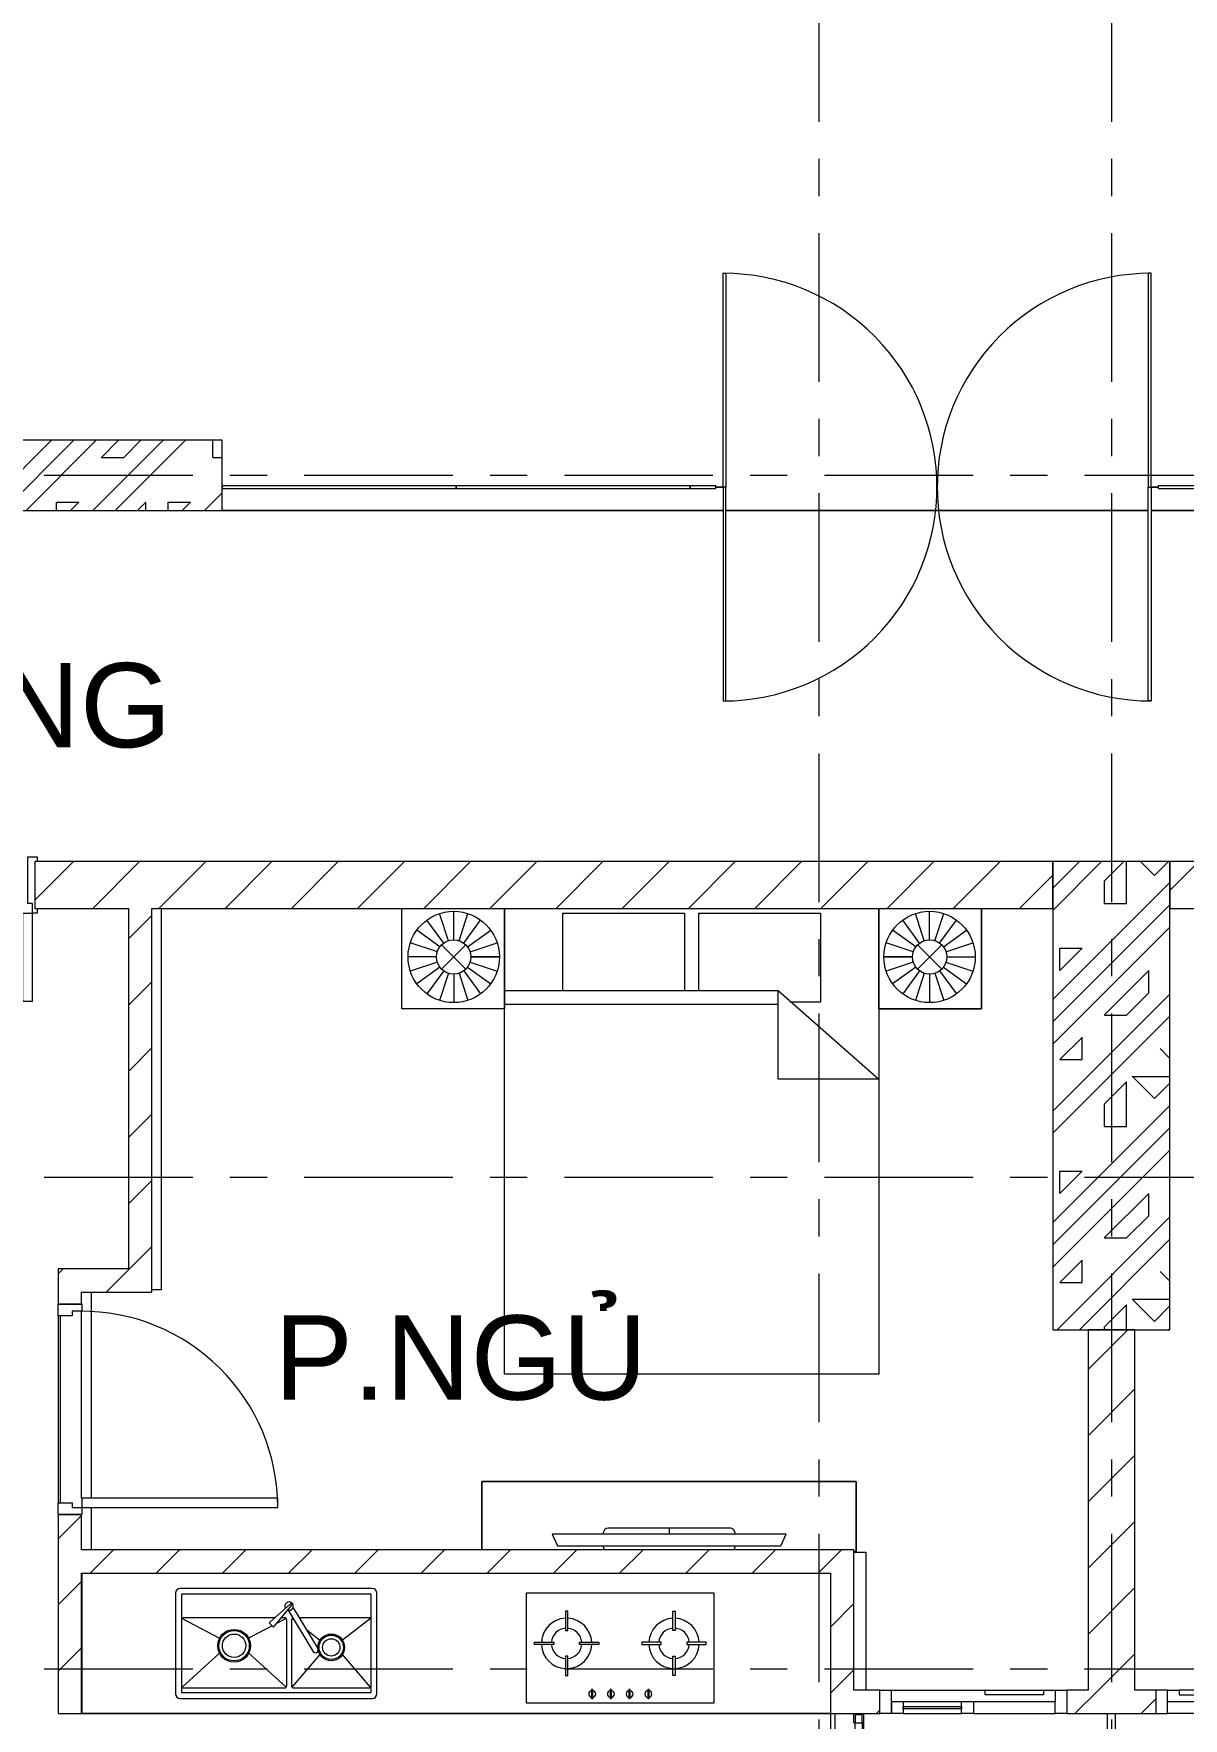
# Model space of a CAD drawing. Header units: millimetres. Extents: x -20144 to 104140, y -11426 to 48263.
# Drawn here: x 20096 to 25008, y 6140 to 13337 of the extents above; entities that cross this region are included whole.
import ezdxf

# ---------------------------------------------------------------- set-up
doc = ezdxf.new("R2010")
doc.units = ezdxf.units.MM
doc.linetypes.add('Grid Line', pattern=[22.225, 12.7, -3.175, 3.175, -3.175])
for name, color, linetype, lineweight in [('CHU', 181, 'Continuous', 5), ('CUA', 31, 'Continuous', 9), ('HATCH-TUONG', 152, 'Continuous', 9), ('KINH', 152, 'Continuous', 5), ('NET CAT', 3, 'Continuous', 5), ('NET-CAT', 3, 'Continuous', 9), ('NET-THAY', 2, 'Continuous', 15), ('THIET BI', 44, 'Continuous', 5), ('TRUC', 225, 'Continuous', 5)]:
    doc.layers.add(name, color=color, linetype=linetype, lineweight=lineweight)
doc.styles.add('Arial_2', font='arial_1.ttf', dxfattribs={"height": 360})
pattern_1 = [(45, (95.25, 0), (-476.246, 476.246), []), (45, (190.5, 0), (-476.246, 476.246), []), (45, (0, 0), (-476.246, 476.246), []), (45, (476.25, 0), (-476.246, 476.246), []), (45, (571.5, 0), (-476.246, 476.246), []), (0, (381, 95.25), (0, 952.5), [95.25, -857.25]), (0, (476.25, 190.5), (0, 952.5), [95.25, -857.25]), (45, (381, 95.25), (0, 952.491), [134.683, -1212.342]), (45, (476.25, 95.25), (0, 952.491), [134.683, -1212.342]), (0, (381, 95.25), (0, 952.5), [95.25, -857.25]), (90, (-95.25, 95.25), (-952.5, 6e-14), [95.25, -857.25]), (90, (0, 95.25), (-952.5, 6e-14), [190.5, -762]), (45, (-95.25, 190.5), (0, 952.491), [134.683, -1212.342]), (90, (762, 381), (-952.5, 6e-14), [95.25, -857.25]), (0, (666.75, 381), (0, 952.5), [95.25, -857.25]), (45, (666.75, 381), (0, 952.491), [134.683, -1212.342]), (0, (857.25, 95.25), (0, 952.5), [95.25, -857.25]), (0, (857.25, 571.5), (0, 952.5), [95.25, -857.25]), (90, (1047.75, 666.75), (-952.5, 6e-14), [95.25, -857.25]), (45, (857.25, 571.5), (0, 952.491), [269.367, -1077.658]), (45, (952.5, 571.5), (0, 952.491), [134.683, -1212.342]), (45, (1143, 762), (0, 952.491), [134.683, -1212.342]), (0, (1143, 857.25), (0, 952.5), [95.25, -857.25]), (90, (1143, 762), (-952.5, 6e-14), [95.25, -857.25]), (0, (476.25, 762), (0, 952.5), [95.25, -857.25]), (0, (666.75, 857.25), (0, 952.5), [95.25, -857.25]), (90, (571.5, 762), (-952.5, 6e-14), [95.25, -857.25]), (90, (666.75, 762), (-952.5, 6e-14), [95.25, -857.25]), (45, (476.25, 762), (0, 952.491), [134.683, -1212.342]), (45, (666.75, 762), (0, 952.491), [134.683, -1212.342]), (135, (119, 214.8), (-952.491, 6e-14), [134.683, -1212.342]), (135, (238.1, 333.4), (-952.491, 6e-14), [134.683, -1212.342]), (135, (309.56, 404.8), (-952.491, 6e-14), [134.683, -1212.342]), (135, (333.4, 428.6), (-952.491, 6e-14), [134.683, -1212.342]), (135, (381, 476.25), (-952.491, 6e-14), [134.683, -1212.342]), (135, (404.8, 500.06), (-952.491, 6e-14), [134.683, -1212.342]), (135, (476.25, 571.5), (-952.491, 6e-14), [134.683, -1212.342]), (135, (523.9, 619.1), (-952.491, 6e-14), [134.683, -1212.342]), (45, (119, 214.8), (0, 952.491), [95.25, -1251.775]), (45, (238.1, 333.4), (0, 952.491), [67.36, -1279.665]), (45, (404.8, 500.06), (0, 952.491), [67.36, -1279.665]), (45, (309.56, 595.3), (0, 952.491), [67.36, -1279.665]), (45, (476.25, 571.5), (0, 952.491), [67.36, -1279.665]), (45, (381, 666.75), (0, 952.491), [67.36, -1279.665]), (0, (24.2, 309.5), (0, 952.5), [190.043, -762.457]), (0, (238.1, 523.9), (0, 952.5), [95.25, -857.25])]
pattern_2 = [(45, (0, 0), (-141.4214, 141.4214), [])]

# ---------------------------------------------------------------- blocks, each defined once
blk = doc.blocks.new('System Panel - Glazed-829545-MẶT BẰNG TẦNG 4')
at = {"layer": 'KINH', "lineweight": 9}
for p, q in [((500, 6), (-500, 6)), ((-500, 6), (-500, -6)), ((500, -6), (500, 6)), ((-500, -6), (500, -6))]:
    blk.add_line(p, q, dxfattribs=at)
blk = doc.blocks.new('System Panel - Glazed-972806-MẶT BẰNG TẦNG 4')
at = {"layer": 'KINH', "lineweight": 9}
for p, q in [((54.9, 6), (-54.9, 6)), ((-54.9, 6), (-54.9, -6)), ((54.9, -6), (54.9, 6)), ((-54.9, -6), (54.9, -6))]:
    blk.add_line(p, q, dxfattribs=at)
blk = doc.blocks.new('CUA KINH BAN LE SAN MO 2 HUONG - Type 1-972807-MẶT BẰNG TẦNG 4')
at = {"layer": 'CUA'}
for p, q in [((-914.1, 913.6), (-902.1, 913.6)), ((-914.1, 0), (-914.1, 913.6)), ((-902.1, 913.6), (-902.1, 0)), ((902.1, 913.6), (902.1, 0)), ((914.1, 913.6), (902.1, 913.6)), ((914.1, 0), (914.1, 913.6)), ((-902.1, 0), (-914.1, 0)), ((-914.1, 0), (-914.1, -913.6)), ((-902.1, 0), (-914.1, 0)), ((-902.1, -913.6), (-902.1, 0)), ((902.1, 0), (914.1, 0)), ((902.1, -913.6), (902.1, 0)), ((902.1, 0), (914.1, 0)), ((914.1, 0), (914.1, -913.6)), ((-914.1, -913.6), (-902.1, -913.6)), ((914.1, -913.6), (902.1, -913.6))]:
    blk.add_line(p, q, dxfattribs=at)
at = {"layer": 'CUA', "lineweight": 5}
for p, q in [((-915.1, 0.5), (-945.1, 0.5)), ((-945.1, 0.5), (-945.1, -0.5)), ((-915.1, -0.5), (-915.1, 0.5)), ((945.1, 0.5), (915.1, 0.5)), ((915.1, 0.5), (915.1, -0.5)), ((945.1, -0.5), (945.1, 0.5)), ((-945.1, -0.5), (-915.1, -0.5)), ((915.1, -0.5), (945.1, -0.5))]:
    blk.add_line(p, q, dxfattribs=at)
for centre, start, end in [((-914.1, 0), 359.5, 90), ((914.1, 0), 90, 180.5), ((-914.1, 0), 270, 0.5), ((914.1, 0), 179.5, 270)]:
    blk.add_arc(centre, 913.6, start, end, dxfattribs=at)
blk = doc.blocks.new('X-GIUONG1 - X-GIUONG-939448-MẶT BẰNG TẦNG 4')
at = {"layer": 'THIET BI'}
for p, q in [((-800, 2000), (800, 2000)), ((-800, 10), (-800, 2000)), ((-800, 10), (-800, 2000)), ((-800, 2000), (800, 2000)), ((800, 2000), (800, 10)), ((800, 2000), (800, 10)), ((-800, 740), (-370, 740)), ((-370, 360), (-800, 740)), ((-370, 740), (-370, 360)), ((-1239, 439), (-800, 439)), ((-1239, 10), (-1239, 439)), ((-1239, 439), (-1239, 10)), ((-800, 439), (-1239, 439)), ((-800, 439), (-800, 10)), ((-800, 10), (-800, 439)), ((800, 439), (1239, 439)), ((800, 10), (800, 439)), ((800, 439), (1239, 439)), ((800, 10), (800, 439)), ((1239, 439), (1239, 10)), ((1239, 439), (1239, 10)), ((-1059.6, 276.6), (-1131.2, 375.2)), ((-1039.2, 287), (-1076.9, 402.9)), ((-1016.6, 290.5), (-1016.6, 412.5)), ((-993.9, 287), (-956.3, 402.9)), ((-973.5, 276.6), (-901.9, 375.2)), ((-550, 410), (-420, 410)), ((-550, 30), (-550, 410)), ((-370, 420), (800, 420)), ((800, 360), (-370, 360)), ((-30, 360), (-30, 30)), ((30, 30), (30, 360)), ((550, 360), (550, 30)), ((973.5, 276.6), (901.9, 375.2)), ((993.9, 287), (956.3, 402.9)), ((1016.6, 290.5), (1016.6, 412.5)), ((1039.2, 287), (1076.9, 402.9)), ((1059.6, 276.6), (1131.2, 375.2)), ((-1075.8, 260.4), (-1174.4, 332.1)), ((-957.4, 260.4), (-858.7, 332.1)), ((957.4, 260.4), (858.7, 332.1)), ((1075.8, 260.4), (1174.4, 332.1)), ((-1089.7, 217.4), (-1211.7, 217.4)), ((-1086.1, 240), (-1202.1, 277.7)), ((-1068.3, 269.1), (-964.8, 165.6)), ((-1068.3, 165.6), (-964.8, 269.1)), ((-947, 240), (-831, 277.7)), ((-943.4, 217.4), (-821.4, 217.4)), ((-821.4, 217.4), (-943.4, 217.4)), ((943.4, 217.4), (821.4, 217.4)), ((821.4, 217.4), (943.4, 217.4)), ((947, 240), (831, 277.7)), ((1068.3, 269.1), (964.8, 165.6)), ((1068.3, 165.6), (964.8, 269.1)), ((1086.1, 240), (1202.1, 277.7)), ((1089.7, 217.4), (1211.7, 217.4)), ((-1086.1, 194.8), (-1202.1, 157.1)), ((-1075.8, 174.4), (-1174.4, 102.7)), ((-1059.6, 158.2), (-1131.2, 59.5)), ((-1039.2, 147.8), (-1076.9, 31.8)), ((-1016.6, 144.2), (-1016.6, 22.2)), ((-993.9, 147.8), (-956.3, 31.8)), ((-973.5, 158.2), (-901.9, 59.5)), ((-957.4, 174.4), (-858.7, 102.7)), ((-947, 194.8), (-831, 157.1)), ((947, 194.8), (831, 157.1)), ((957.4, 174.4), (858.7, 102.7)), ((973.5, 158.2), (901.9, 59.5)), ((993.9, 147.8), (956.3, 31.8)), ((1016.6, 144.2), (1016.6, 22.2)), ((1039.2, 147.8), (1076.9, 31.8)), ((1059.6, 158.2), (1131.2, 59.5)), ((1075.8, 174.4), (1174.4, 102.7)), ((1086.1, 194.8), (1202.1, 157.1)), ((-30, 30), (-550, 30)), ((550, 30), (30, 30))]:
    blk.add_line(p, q, dxfattribs=at)
for centre, radius in [((-1016.6, 217.4), 195.1), ((1016.6, 217.4), 195.1), ((-1016.6, 217.4), 73.2), ((1016.6, 217.4), 73.2)]:
    blk.add_circle(centre, radius, dxfattribs=at)
blk = doc.blocks.new('X-BEP - X-BEP-939450-MẶT BẰNG TẦNG 4')
at = {"layer": 'THIET BI'}
for p, q in [((10, 600), (3208.6, 600)), ((3208.6, 600), (10, 600)), ((3208.6, 600), (3208.6, 0)), ((3208.6, 0), (3208.6, 600)), ((508.6, 84.6), (508.6, 554.6)), ((508.6, 554.6), (1308.6, 554.6)), ((785.7, 536), (785.7, 496.7)), ((791.5, 536), (785.7, 536)), ((791.5, 496.7), (791.5, 536)), ((865.7, 536), (865.7, 496.7)), ((871.5, 536), (865.7, 536)), ((871.5, 496.7), (871.5, 536)), ((945.7, 536), (945.7, 496.7)), ((951.5, 536), (945.7, 536)), ((951.5, 496.7), (951.5, 536)), ((1025.7, 536), (1025.7, 496.7)), ((1031.5, 536), (1025.7, 536)), ((1031.5, 496.7), (1031.5, 536)), ((1308.6, 554.6), (1308.6, 84.6)), ((1948.6, 515), (1948.6, 85)), ((2788.6, 535), (1968.6, 535)), ((1973.6, 510), (1973.6, 90)), ((2783.6, 510), (1973.6, 510)), ((2783.6, 90), (2783.6, 510)), ((2808.6, 85), (2808.6, 515)), ((674.1, 437.5), (684.1, 437.5)), ((674.1, 355), (674.1, 437.5)), ((684.1, 437.5), (684.1, 355)), ((785.7, 496.7), (791.5, 496.7)), ((865.7, 496.7), (871.5, 496.7)), ((945.7, 496.7), (951.5, 496.7)), ((1025.7, 496.7), (1031.5, 496.7)), ((1133.1, 437.5), (1133.1, 355)), ((1143.1, 437.5), (1133.1, 437.5)), ((1143.1, 355), (1143.1, 437.5)), ((1976.5, 487.1), (2095.7, 347.8)), ((2303.6, 490), (1983.6, 490)), ((2310.7, 487.1), (2191.6, 347.8)), ((2313.6, 200), (2313.6, 480)), ((2333.6, 480), (2333.6, 200)), ((2336.5, 487.1), (2496.4, 342)), ((2773.6, 490), (2343.6, 490)), ((2780.7, 487.1), (2620.9, 342)), ((2783.6, 200), (2783.6, 480)), ((624.1, 305), (541.6, 305)), ((541.6, 305), (541.6, 295)), ((541.6, 295), (624.1, 295)), ((624.1, 295), (624.1, 305)), ((684.1, 355), (674.1, 355)), ((734.2, 305), (734.2, 295)), ((816.6, 305), (734.2, 305)), ((734.2, 295), (816.6, 295)), ((816.6, 295), (816.6, 305)), ((1000.6, 305), (1083.1, 305)), ((1000.6, 295), (1000.6, 305)), ((1083.1, 295), (1000.6, 295)), ((1083.1, 305), (1083.1, 295)), ((1133.1, 355), (1143.1, 355)), ((1193.1, 305), (1275.6, 305)), ((1193.1, 295), (1193.1, 305)), ((1275.6, 295), (1193.1, 295)), ((1275.6, 305), (1275.6, 295)), ((2305.8, 147.7), (2201.1, 322)), ((2328.1, 158.1), (2222.5, 333.8)), ((674.1, 245), (684.1, 245)), ((674.1, 162.5), (674.1, 245)), ((684.1, 245), (684.1, 162.5)), ((1133.1, 245), (1133.1, 162.5)), ((1143.1, 245), (1133.1, 245)), ((1143.1, 162.5), (1143.1, 245)), ((1976.5, 192.9), (2095.4, 286.6)), ((2249.8, 241), (2191.8, 286.6)), ((2390.9, 230.2), (2311.5, 136.1)), ((2409.5, 212.3), (2390.9, 230.2)), ((2396.7, 224.6), (2496.7, 277.4)), ((2780.7, 192.9), (2620.5, 277.4)), ((684.1, 162.5), (674.1, 162.5)), ((1133.1, 162.5), (1143.1, 162.5)), ((1983.6, 190), (2280.4, 190)), ((2310.7, 192.9), (2304, 198.2)), ((2318, 130.2), (2409.5, 212.3)), ((2336.5, 192.9), (2377.9, 214.7)), ((2343.6, 190), (2357, 190)), ((2384.6, 190), (2773.6, 190)), ((1308.6, 84.6), (508.6, 84.6)), ((1973.6, 90), (2783.6, 90)), ((1968.6, 65), (2788.6, 65))]:
    blk.add_line(p, q, dxfattribs=at)
for centre, radius in [((2143.6, 317), 57), ((2143.6, 317), 52), ((2558.6, 310), 70), ((2558.6, 310), 65), ((2558.6, 310), 50), ((2143.6, 317), 37)]:
    blk.add_circle(centre, radius, dxfattribs=at)
for centre, radius, start, end in [((788.6, 516.3), 14.9, 101.24307, 258.75693), ((788.6, 516.3), 14.9, 281.24307, 78.75693), ((868.6, 516.3), 14.9, 101.24307, 258.75693), ((868.6, 516.3), 14.9, 281.24307, 78.75693), ((948.6, 516.3), 14.9, 101.24307, 258.75693), ((948.6, 516.3), 14.9, 281.24307, 78.75693), ((1028.6, 516.3), 14.9, 101.24307, 258.75693), ((1028.6, 516.3), 14.9, 281.24307, 78.75693), ((1968.6, 515), 20, 90, 180), ((2788.6, 515), 20, 0, 90), ((1983.6, 480), 10, 90, 180), ((2303.6, 480), 10, 0, 90), ((2343.6, 480), 10, 90, 180), ((2773.6, 480), 10, 0, 90), ((679.1, 300), 107.5, 92.66588, 177.33412), ((679.1, 300), 65, 94.41173, 175.58827), ((679.1, 300), 107.5, 2.66588, 87.33412), ((679.1, 300), 65, 4.41173, 85.58827), ((1138.1, 300), 107.5, 92.66588, 177.33412), ((1138.1, 300), 65, 94.41173, 175.58827), ((1138.1, 300), 107.5, 2.66588, 87.33412), ((1138.1, 300), 65, 4.41173, 85.58827), ((679.1, 300), 107.5, 182.66588, 267.33412), ((679.1, 300), 65, 184.41173, 265.58827), ((679.1, 300), 65, 274.41173, 355.58827), ((679.1, 300), 107.5, 272.66588, 357.33412), ((1138.1, 300), 107.5, 182.66588, 267.33412), ((1138.1, 300), 65, 184.41173, 265.58827), ((1138.1, 300), 65, 274.41173, 355.58827), ((1138.1, 300), 107.5, 272.66588, 357.33412), ((2211.9, 327.7), 12.2, 30.1499, 207.95584), ((1983.6, 200), 10, 180, 270), ((2323.6, 140.5), 18.1, 70.4931, 29.39075), ((2303.6, 200), 10, 297.58896, 0), ((2343.6, 200), 10, 180, 270), ((2773.6, 200), 10, 270, 0), ((1968.6, 85), 20, 180, 270), ((2318.5, 137.3), 7.15, 189.84577, 265.60258), ((2788.6, 85), 20, 270, 360)]:
    blk.add_arc(centre, radius, start, end, dxfattribs=at)
blk = doc.blocks.new('X-TV1 - X-TV 3-939454-MẶT BẰNG TẦNG 4')
at = {"layer": 'THIET BI'}
for p, q in [((0, 0), (10, 0)), ((0, -300), (0, 0)), ((0, 0), (0, -300)), ((322.5, -25), (300, -75)), ((1277.5, -25), (322.5, -25)), ((1300, -75), (1277.5, -25)), ((1600, -7.7), (1600, -300)), ((1600, -300), (1600, -7.7)), ((300, -75), (1300, -75)), ((540, -100), (1060, -100)), ((800, -100), (800, -75)), ((1600, -300), (0, -300)), ((0, -300), (1600, -300))]:
    blk.add_line(p, q, dxfattribs=at)
for centre, start_param, end_param in [((540, -25), 0.802982, 1.570796), ((1060, -25), 4.712389, 5.480203), ((540, -75), 1.570796, 3.141593), ((1060, -75), 3.141593, 4.712389)]:
    blk.add_ellipse(centre, major_axis=(0, 25), ratio=0.9, start_param=start_param, end_param=end_param, dxfattribs=at)
blk = doc.blocks.new('CUA PHONG NGU - Type 1-494775-MẶT BẰNG TẦNG 4')
at = {"layer": 'CUA', "lineweight": 5}
for p, q in [((-348.5, -52.3), (-348.5, 47.7)), ((-348.5, 47.7), (-298.5, 47.7)), ((-298.5, 47.7), (-298.5, -11.3)), ((501.5, 47.7), (551.5, 47.7)), ((501.5, -11.3), (501.5, 47.7)), ((551.5, 47.7), (551.5, -52.3)), ((-318.5, -52.3), (-348.5, -52.3)), ((-318.5, -11.3), (-318.5, -52.3)), ((-298.5, -11.3), (-318.5, -11.3)), ((521.5, -11.3), (501.5, -11.3)), ((521.5, -52.3), (521.5, -11.3)), ((551.5, -52.3), (521.5, -52.3))]:
    blk.add_line(p, q, dxfattribs=at)
at = {"layer": 'CUA'}
for p, q in [((-277.5, -52.3), (-317.5, -52.3)), ((-317.5, -52.3), (-317.5, -890.3)), ((-277.5, -890.3), (-277.5, -52.3)), ((-317.5, -890.3), (-277.5, -890.3))]:
    blk.add_line(p, q, dxfattribs=at)
at = {"layer": 'CUA', "lineweight": 5}
blk.add_arc((-317.5, -52.3), 838, 270, 0.5, dxfattribs=at)
blk = doc.blocks.new('CUA VAO CAN HO - Type 1-529073-MẶT BẰNG TẦNG 4')
at = {"layer": 'CUA', "lineweight": 5}
for p, q in [((-508.5, 97.7), (-508.5, 117.7)), ((-508.5, 117.7), (-468.5, 117.7)), ((-498.5, 97.7), (-508.5, 97.7)), ((-498.5, -102.3), (-498.5, 97.7)), ((-468.5, 117.7), (-468.5, -81.3)), ((671.5, 117.7), (711.5, 117.7)), ((671.5, -81.3), (671.5, 117.7)), ((701.5, 97.7), (701.5, -102.3)), ((711.5, 97.7), (701.5, 97.7)), ((711.5, 117.7), (711.5, 97.7)), ((-508.5, -102.3), (-498.5, -102.3)), ((-508.5, -122.3), (-508.5, -102.3)), ((-488.5, -122.3), (-508.5, -122.3)), ((-488.5, -81.3), (-488.5, -122.3)), ((-468.5, -81.3), (-488.5, -81.3)), ((691.5, -81.3), (671.5, -81.3)), ((691.5, -122.3), (691.5, -81.3)), ((711.5, -122.3), (691.5, -122.3)), ((701.5, -102.3), (711.5, -102.3)), ((711.5, -102.3), (711.5, -122.3))]:
    blk.add_line(p, q, dxfattribs=at)
at = {"layer": 'CUA'}
for p, q in [((-447.5, -122.3), (-487.5, -122.3)), ((-487.5, -122.3), (-487.5, -922.3)), ((-447.5, -922.3), (-447.5, -122.3)), ((650.5, -122.3), (690.5, -122.3)), ((650.5, -499.3), (650.5, -122.3)), ((690.5, -122.3), (690.5, -499.3)), ((690.5, -499.3), (650.5, -499.3)), ((-487.5, -922.3), (-447.5, -922.3))]:
    blk.add_line(p, q, dxfattribs=at)
at = {"layer": 'CUA', "lineweight": 5}
for centre, radius, start, end in [((-487.5, -122.3), 800, 270, 0.5), ((690.5, -122.3), 377, 179.5, 270)]:
    blk.add_arc(centre, radius, start, end, dxfattribs=at)
blk = doc.blocks.new('X-PHONG NGU 1 - X-PHONG NGU 850-939459-MẶT BẰNG TẦNG 4')
at = {"layer": 'CUA'}
for p, q in [((-400, -50), (-400, 50)), ((-400, 50), (-350, 50)), ((-350, 50), (50, 50)), ((-350, 0), (-350, 50)), ((350, 0), (-350, 0)), ((-350, -50), (-350, 0)), ((-300, 0), (-300, -50)), ((-50, -50), (-50, 0)), ((0, 0), (0, -50)), ((50, 50), (300, 50)), ((50, 30), (50, 50)), ((300, 30), (50, 30)), ((300, 50), (300, 30)), ((300, 50), (350, 50)), ((350, 50), (350, 0)), ((350, 50), (400, 50)), ((400, 50), (400, -50)), ((-350, -50), (-400, -50)), ((-350, 0), (-350, -50)), ((-300, -50), (-350, -50)), ((-300, -30), (-300, -20)), ((-300, -20), (-50, -20)), ((-50, -30), (-300, -30)), ((-300, -50), (-50, -50)), ((-300, -50), (-50, -50)), ((-50, -20), (-50, -30)), ((0, -50), (-50, -50)), ((0, -50), (350, -50)), ((350, -50), (350, 0)), ((400, -50), (350, -50))]:
    blk.add_line(p, q, dxfattribs=at)
blk = doc.blocks.new('CUA SAN PHOI LUA - CUA SAN PHOI LUA-939457-MẶT BẰNG TẦNG 4')
at = {"layer": 'CUA'}
for p, q in [((-400, 90), (-360, 90)), ((-400, 50), (-400, 90)), ((-395, 85), (-395, 55)), ((-360, 85), (-395, 85)), ((-360, 90), (-360, 85)), ((-360, 90), (960, 90)), ((-360, 85), (-260, 85)), ((-360, 55), (-360, 85)), ((-260, 85), (-260, 55)), ((300, 85), (-260, 85)), ((-260, 75), (300, 75)), ((-260, 65), (-260, 75)), ((300, 85), (400, 85)), ((300, 55), (300, 85)), ((300, 75), (300, 65)), ((400, 85), (400, 55)), ((960, 85), (400, 85)), ((960, 90), (1000, 90)), ((960, 85), (960, 90)), ((995, 85), (960, 85)), ((995, 55), (995, 85)), ((1000, 90), (1000, 50)), ((-360, 50), (-400, 50)), ((-395, 55), (-360, 55)), ((-260, 55), (-360, 55)), ((-360, 55), (-360, 50)), ((300, 65), (-260, 65)), ((-260, 55), (300, 55)), ((400, 55), (300, 55)), ((400, 55), (960, 55)), ((960, 55), (995, 55)), ((960, 50), (960, 55)), ((1000, 50), (960, 50))]:
    blk.add_line(p, q, dxfattribs=at)
blk = doc.blocks.new('X-PHONG NGU 1 - X-PHONG NGU 850-937383-MẶT BẰNG TẦNG 4')
at = {"layer": 'CUA'}
for p, q in [((-350, 50), (-400, 50)), ((-400, 50), (-400, -50)), ((-300, 50), (-350, 50)), ((-350, 50), (-350, 0)), ((-350, 0), (-350, 50)), ((-350, 0), (350, 0)), ((-350, -50), (-350, 0)), ((-300, 0), (-300, 50)), ((-300, 50), (-50, 50)), ((-300, 50), (-50, 50)), ((-50, 30), (-300, 30)), ((-300, 30), (-300, 20)), ((-300, 20), (-50, 20)), ((0, 50), (-50, 50)), ((-50, 50), (-50, 0)), ((-50, 20), (-50, 30)), ((0, 0), (0, 50)), ((0, 50), (350, 50)), ((400, 50), (350, 50)), ((350, 50), (350, 0)), ((350, 0), (350, -50)), ((400, -50), (400, 50)), ((-400, -50), (-350, -50)), ((50, -50), (-350, -50)), ((300, -30), (50, -30)), ((50, -30), (50, -50)), ((50, -50), (300, -50)), ((300, -50), (300, -30)), ((350, -50), (300, -50)), ((350, -50), (400, -50))]:
    blk.add_line(p, q, dxfattribs=at)

msp = doc.modelspace()

# ---------------------------------------------------------------- hatches: boundary and pattern name
at = {"layer": 'HATCH-TUONG', "lineweight": 5}
h = msp.add_hatch(dxfattribs=at)
h.set_pattern_fill('FP_6', color=256, style=0, pattern_type=2)
h.set_pattern_definition(pattern_2)
h.paths.add_polyline_path([(17600.5, 9599.9), (18900.5, 9599.9), (18900.5, 9799.9), (17600.5, 9799.9)], flags=0)
h.paths.add_polyline_path([(20100.5, 9599.9), (24450.5, 9599.9), (24450.5, 9799.9), (20100.5, 9799.9)], flags=0)
h = msp.add_hatch(dxfattribs=at)
h.set_pattern_fill('FP_6', color=256, style=0, pattern_type=2)
h.set_pattern_definition(pattern_2)
h.paths.add_polyline_path([(31800.5, 9599.9), (31800.5, 9799.9), (30500.5, 9799.9), (30500.5, 9599.9), (31732.3, 9599.9)], flags=0)
h.paths.add_polyline_path([(28800.5, 9599.9), (29300.5, 9599.9), (29300.5, 9799.9), (24950.5, 9799.9), (24950.5, 9599.9), (26026, 9599.9)], flags=0)
h = msp.add_hatch(dxfattribs=at)
h.set_pattern_fill('FP_6', color=256, style=0, pattern_type=2)
h.set_pattern_definition(pattern_2)
h.paths.add_polyline_path([(20600.5, 7959.9), (20600.5, 9599.9), (20500.5, 9599.9), (20500.5, 7959.9)], flags=0)
h = msp.add_hatch(dxfattribs=at)
h.set_pattern_fill('FP_6', color=256, style=0, pattern_type=2)
h.set_pattern_definition(pattern_2)
h.paths.add_polyline_path([(20200.5, 7959.9), (20500.5, 7959.9), (20500.5, 8059.9), (20200.5, 8059.9)], flags=0)
h = msp.add_hatch(dxfattribs=at)
h.set_pattern_fill('FP_6', color=256, style=0, pattern_type=2)
h.set_pattern_definition(pattern_2)
h.paths.add_polyline_path([(20300.5, 6159.9), (20300.5, 7009.9), (20200.5, 7009.9), (20200.5, 6159.9)], flags=0)
h.paths.add_polyline_path([(20300.5, 7909.9), (20300.5, 7959.9), (20200.5, 7959.9), (20200.5, 7909.9)], flags=0)
h = msp.add_hatch(dxfattribs=at)
h.set_pattern_fill('FP_6', color=256, style=0, pattern_type=2)
h.set_pattern_definition(pattern_2)
h.paths.add_polyline_path([(24800.5, 6259.9), (24800.5, 7799.9), (24600.5, 7799.9), (24600.5, 6259.9)], flags=0)
h = msp.add_hatch(dxfattribs=at)
h.set_pattern_fill('FP_6', color=256, style=0, pattern_type=2)
h.set_pattern_definition(pattern_2)
h.paths.add_polyline_path([(20300.5, 6759.9), (23600.5, 6759.9), (23600.5, 6859.9), (20300.5, 6859.9)], flags=0)
h = msp.add_hatch(dxfattribs=at)
h.set_pattern_fill('FP_6', color=256, style=0, pattern_type=2)
h.set_pattern_definition(pattern_2)
h.paths.add_polyline_path([(23600.5, 4099.9), (23600.5, 5359.9), (23500.5, 5359.9), (23500.5, 5002.4), (23550.5, 5002.4), (23550.5, 4252.4), (23500.5, 4252.4), (23500.5, 4099.9)], flags=0)
h.paths.add_polyline_path([(23500.5, 6159.9), (23600.5, 6159.9), (23600.5, 6759.9), (23500.5, 6759.9), (23500.5, 6521)], flags=0)
h = msp.add_hatch(dxfattribs=at)
h.set_pattern_fill('FP_6', color=256, style=0, pattern_type=2)
h.set_pattern_definition(pattern_2)
h.paths.add_polyline_path([(24510.5, 6159.9), (24800.5, 6159.9), (24800.5, 6259.9), (24510.5, 6259.9)], flags=0)
h.paths.add_polyline_path([(23600.5, 6159.9), (23710.5, 6159.9), (23710.5, 6259.9), (23600.5, 6259.9)], flags=0)
h = msp.add_hatch(dxfattribs=at)
h.set_pattern_fill('FP_6', color=256, style=0, pattern_type=2)
h.set_pattern_definition(pattern_2)
h.paths.add_polyline_path([(25800.5, 6159.9), (25800.5, 6259.9), (25690.5, 6259.9), (25690.5, 6159.9)], flags=0)
h.paths.add_polyline_path([(24890.5, 6159.9), (24890.5, 6259.9), (24800.5, 6259.9), (24800.5, 6159.9)], flags=0)
at = {"layer": 'NET CAT'}
h = msp.add_hatch(dxfattribs=at)
h.set_pattern_fill('FP_1', color=256, style=0, pattern_type=2)
h.set_pattern_definition(pattern_1)
h.paths.add_polyline_path([(20900.5, 11299.9), (20900.5, 11599.9), (18900.5, 11599.9), (18900.5, 11299.9)], flags=0)
h = msp.add_hatch(dxfattribs=at)
h.set_pattern_fill('FP_1', color=256, style=0, pattern_type=2)
h.set_pattern_definition(pattern_1)
h.paths.add_polyline_path([(24950.5, 7799.9), (24950.5, 9799.9), (24450.5, 9799.9), (24450.5, 7799.9)], flags=0)

# ---------------------------------------------------------------- linework, layer by layer
at = {"layer": 'NET CAT', "lineweight": 13}
for p, q in [((20900.5, 11599.9), (18900.5, 11599.9)), ((20900.5, 11299.9), (20900.5, 11599.9)), ((18900.5, 11299.9), (20900.5, 11299.9)), ((24950.5, 9799.9), (24450.5, 9799.9)), ((24450.5, 9799.9), (24450.5, 7799.9)), ((24950.5, 7799.9), (24950.5, 9799.9)), ((24450.5, 7799.9), (24950.5, 7799.9))]:
    msp.add_line(p, q, dxfattribs=at)
at = {"layer": 'NET-CAT', "lineweight": 15}
for p, q in [((24450.5, 9799.9), (20100.5, 9799.9)), ((20100.5, 9799.9), (20100.5, 9599.9)), ((24450.5, 9599.9), (24450.5, 9799.9)), ((29300.5, 9799.9), (24950.5, 9799.9)), ((24950.5, 9799.9), (24950.5, 9599.9)), ((20100.5, 9599.9), (20500.5, 9599.9)), ((20500.5, 9599.9), (20500.5, 8059.9)), ((20600.5, 9599.9), (24450.5, 9599.9)), ((20600.5, 7959.9), (20600.5, 9599.9)), ((24950.5, 9599.9), (28800.5, 9599.9)), ((20500.5, 8059.9), (20200.5, 8059.9)), ((20200.5, 8059.9), (20200.5, 7959.9)), ((20200.5, 7959.9), (20200.5, 7909.9)), ((20300.5, 7959.9), (20500.5, 7959.9)), ((20300.5, 7909.9), (20300.5, 7959.9)), ((20500.5, 7959.9), (20600.5, 7959.9)), ((20200.5, 7909.9), (20300.5, 7909.9)), ((24800.5, 7799.9), (24600.5, 7799.9)), ((24600.5, 7799.9), (24600.5, 6259.9)), ((24800.5, 6259.9), (24800.5, 7799.9)), ((20200.5, 7009.9), (20200.5, 6159.9)), ((20300.5, 7009.9), (20200.5, 7009.9)), ((20300.5, 6859.9), (20300.5, 7009.9)), ((23600.5, 6859.9), (20300.5, 6859.9)), ((23600.5, 6759.9), (23600.5, 6859.9)), ((20300.5, 6159.9), (20300.5, 6759.9)), ((20300.5, 6759.9), (23500.5, 6759.9)), ((23500.5, 6759.9), (23500.5, 6159.9)), ((23600.5, 6259.9), (23600.5, 6759.9)), ((23710.5, 6259.9), (23600.5, 6259.9)), ((24600.5, 6259.9), (24510.5, 6259.9)), ((24890.5, 6259.9), (24800.5, 6259.9)), ((20200.5, 6159.9), (20300.5, 6159.9)), ((23500.5, 6159.9), (23600.5, 6159.9)), ((23600.5, 6159.9), (23710.5, 6159.9)), ((24510.5, 6159.9), (24800.5, 6159.9)), ((24800.5, 6159.9), (24890.5, 6159.9))]:
    msp.add_line(p, q, dxfattribs=at)
at = {"layer": 'NET-THAY', "lineweight": 9}
for p, q in [((23041.4, 11299.9), (20900.5, 11299.9)), ((20900.5, 11299.9), (23041.4, 11299.9)), ((24857.5, 11299.9), (23053.4, 11299.9)), ((23053.4, 11299.9), (24857.5, 11299.9)), ((26697.1, 11299.9), (24869.5, 11299.9)), ((24869.5, 11299.9), (26697.1, 11299.9)), ((20640.5, 9599.9), (20640.5, 7969.9)), ((20340.5, 7959.9), (20340.5, 7080.9)), ((20640.5, 7969.9), (20600.5, 7969.9)), ((20200.5, 7859.9), (20200.5, 7059.9)), ((20210.5, 7059.9), (20210.5, 7859.9)), ((20300.5, 7080.9), (20300.5, 7879.9)), ((20340.5, 7040.9), (20340.5, 6859.9)), ((23600.5, 6849.9), (23650.5, 6849.9)), ((23650.5, 6849.9), (23650.5, 6259.9)), ((23500.5, 6159.9), (23500.5, 5359.9)), ((23520.5, 5359.9), (23520.5, 6159.9)), ((24682.7, 6159.9), (24682.7, 3569.9)), ((24718.4, 3569.9), (24718.4, 6159.9))]:
    msp.add_line(p, q, dxfattribs=at)
at = {"layer": 'TRUC', "linetype": 'Grid Line', "ltscale": 50}
for p, q in [((23450.5, 43599.9), (23450.5, -4500.1)), ((24700.5, 43599.9), (24700.5, -7167.6)), ((43000.5, 11449.9), (-12092.4, 11449.9)), ((43000.5, 8449.9), (-14407, 8449.9)), ((43000.5, 6349.9), (-12092.4, 6349.9))]:
    msp.add_line(p, q, dxfattribs=at)

# ---------------------------------------------------------------- block references
at = {"color": 253, "lineweight": 9}
for name, p in [('CUA KINH BAN LE SAN MO 2 HUONG - Type 1-972807-MẶT BẰNG TẦNG 4', (23955.5, 11399.9)), ('System Panel - Glazed-829545-MẶT BẰNG TẦNG 4', (21400.5, 11399.9)), ('System Panel - Glazed-829545-MẶT BẰNG TẦNG 4', (22400.5, 11399.9)), ('System Panel - Glazed-972806-MẶT BẰNG TẦNG 4', (22955.5, 11399.9)), ('System Panel - Glazed-829545-MẶT BẰNG TẦNG 4', (25400.5, 11399.9)), ('CUA VAO CAN HO - Type 1-529073-MẶT BẰNG TẦNG 4', (19399.1, 9702.2)), ('X-PHONG NGU 1 - X-PHONG NGU 850-939459-MẶT BẰNG TẦNG 4', (24110.5, 6209.9))]:
    msp.add_blockref(name, p, dxfattribs=at)
for name, p, rotation in [('X-GIUONG1 - X-GIUONG-939448-MẶT BẰNG TẦNG 4', (22906.9, 9609.9), 180), ('CUA PHONG NGU - Type 1-494775-MẶT BẰNG TẦNG 4', (20248.3, 7358.5), 90), ('X-TV1 - X-TV 3-939454-MẶT BẰNG TẦNG 4', (23610.5, 6852.2), 180), ('X-BEP - X-BEP-939450-MẶT BẰNG TẦNG 4', (23510.5, 6759.9), 180), ('X-PHONG NGU 1 - X-PHONG NGU 850-937383-MẶT BẰNG TẦNG 4', (25290.5, 6209.9), 180), ('CUA SAN PHOI LUA - CUA SAN PHOI LUA-939457-MẶT BẰNG TẦNG 4', (23550.5, 5759.9), 270)]:
    msp.add_blockref(name, p, dxfattribs=dict(at, rotation=rotation))

# ---------------------------------------------------------------- texts
at = {"layer": 'CHU', "color": 253, "char_height": 360, "line_spacing_factor": 0.936439, "style": 'Arial_2'}
for s, insert, width, attachment_point in [('\\pt2540.0016,5079.9996,7620.0012,10159.9992,12700.0008,15239.9988,17780.0004,20319.9984,22860,25400.0016,27939.9996,30480.0012,33019.9992,35560.0008,38099.9988,40640.0004,43179.9984,45720,48260.0016,50799.9996,53340.0012,55879.9992,58420.0008,60959.9988,63500.0004,66039.9984,68580,71120.0016,73659.9996,76200.0012,78739.9992,81280.0008;HÀNH LANG', (17750.7, 10648.4), 2926.98, 1), ('\\pt2540.0016,5079.9996,7620.0012,10159.9992,12700.0008,15239.9988,17780.0004,20319.9984,22860,25400.0016,27939.9996,30480.0012,33019.9992,35560.0008,38099.9988,40640.0004,43179.9984,45720,48260.0016,50799.9996,53340.0012,55879.9992,58420.0008,60959.9988,63500.0004,66039.9984,68580,71120.0016,73659.9996,76200.0012,78739.9992,81280.0008;P.NGỦ', (22716.8, 7861.3), 1577.62, 3)]:
    msp.add_mtext(s, dxfattribs=dict(at, insert=insert, width=width, attachment_point=attachment_point))

doc.saveas('drawing.dxf')
